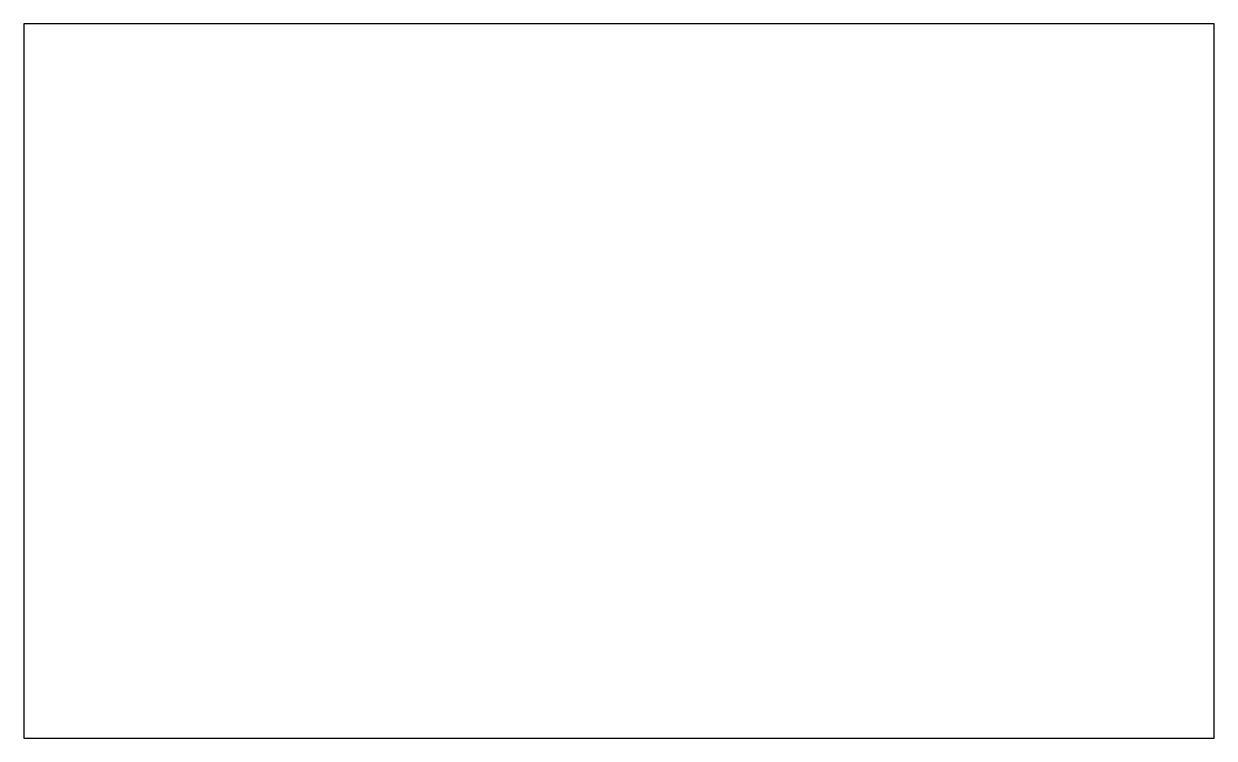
# Model space of a CAD drawing. Extents: x 0 to 40, y 0 to 24.
import ezdxf

# ---------------------------------------------------------------- set-up
doc = ezdxf.new("R2010")
doc.units = 0

msp = doc.modelspace()

# ---------------------------------------------------------------- linework, layer by layer
for points in [[(0, 0), (40, 0), (40, 24), (0, 24)], [(0, 0, 8), (40, 0, 8), (40, 24, 8), (0, 24, 8)]]:
    msp.add_3dface(points)

doc.saveas('drawing.dxf')
